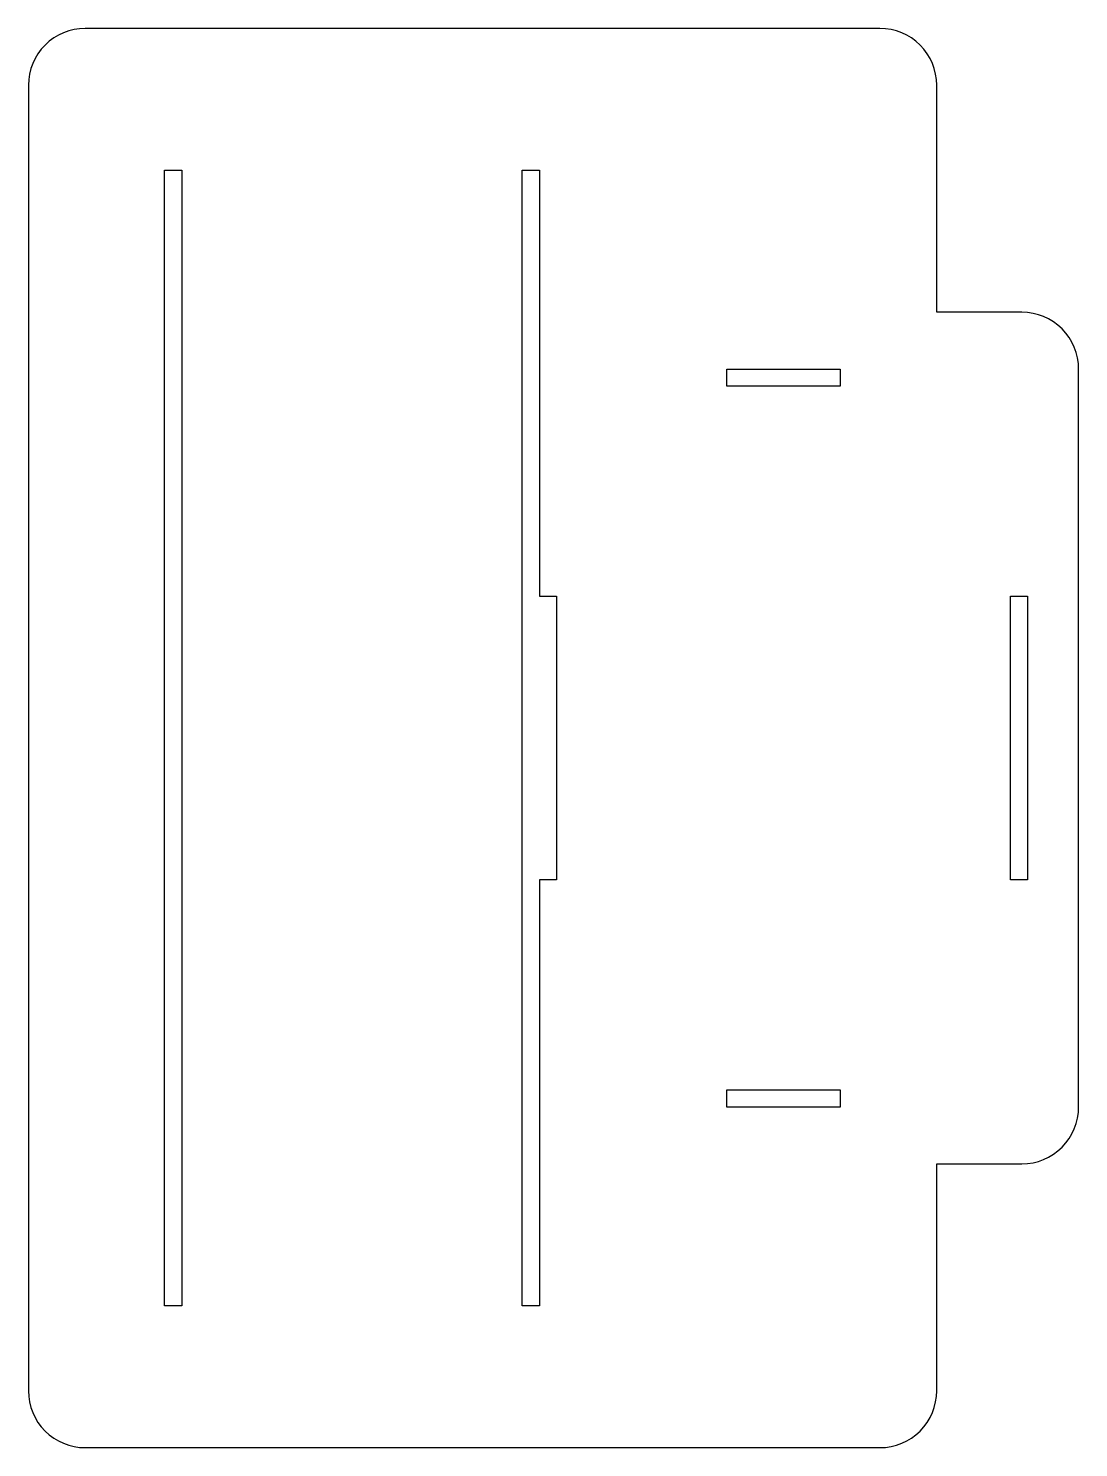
# Model space of a CAD drawing. Header units: millimetres. Extents: x -204 to -19, y -104 to 146.
import ezdxf

# ---------------------------------------------------------------- set-up
doc = ezdxf.new("R2010")
doc.units = ezdxf.units.MM

msp = doc.modelspace()

# ---------------------------------------------------------------- linework, layer by layer
msp.add_lwpolyline([(-204.23, -93.85, 0.414214), (-194.23, -103.85), (-54.23, -103.85, 0.414214), (-44.23, -93.85), (-44.23, -53.85), (-29.23, -53.85, 0.414214), (-19.23, -43.85), (-19.23, 86.15, 0.414214), (-29.23, 96.15), (-44.23, 96.15), (-44.23, 136.15, 0.414214), (-54.23, 146.15), (-194.23, 146.15, 0.414214), (-204.23, 136.15)], format="xyb", close=True)
for points in [[(-180.23, -78.85), (-180.23, 121.15), (-177.23, 121.15), (-177.23, -78.85)], [(-114.23, 46.15), (-111.23, 46.15), (-111.23, -3.85), (-114.23, -3.85), (-114.23, -78.85), (-117.23, -78.85), (-117.23, 121.15), (-114.23, 121.15)], [(-61.23, 86.15), (-61.23, 83.15), (-81.23, 83.15), (-81.23, 86.15)], [(-28.23, 46.15), (-28.23, -3.85), (-31.23, -3.85), (-31.23, 46.15)], [(-81.23, -43.85), (-81.23, -40.85), (-61.23, -40.85), (-61.23, -43.85)]]:
    msp.add_lwpolyline(points, close=True)

doc.saveas('drawing.dxf')
